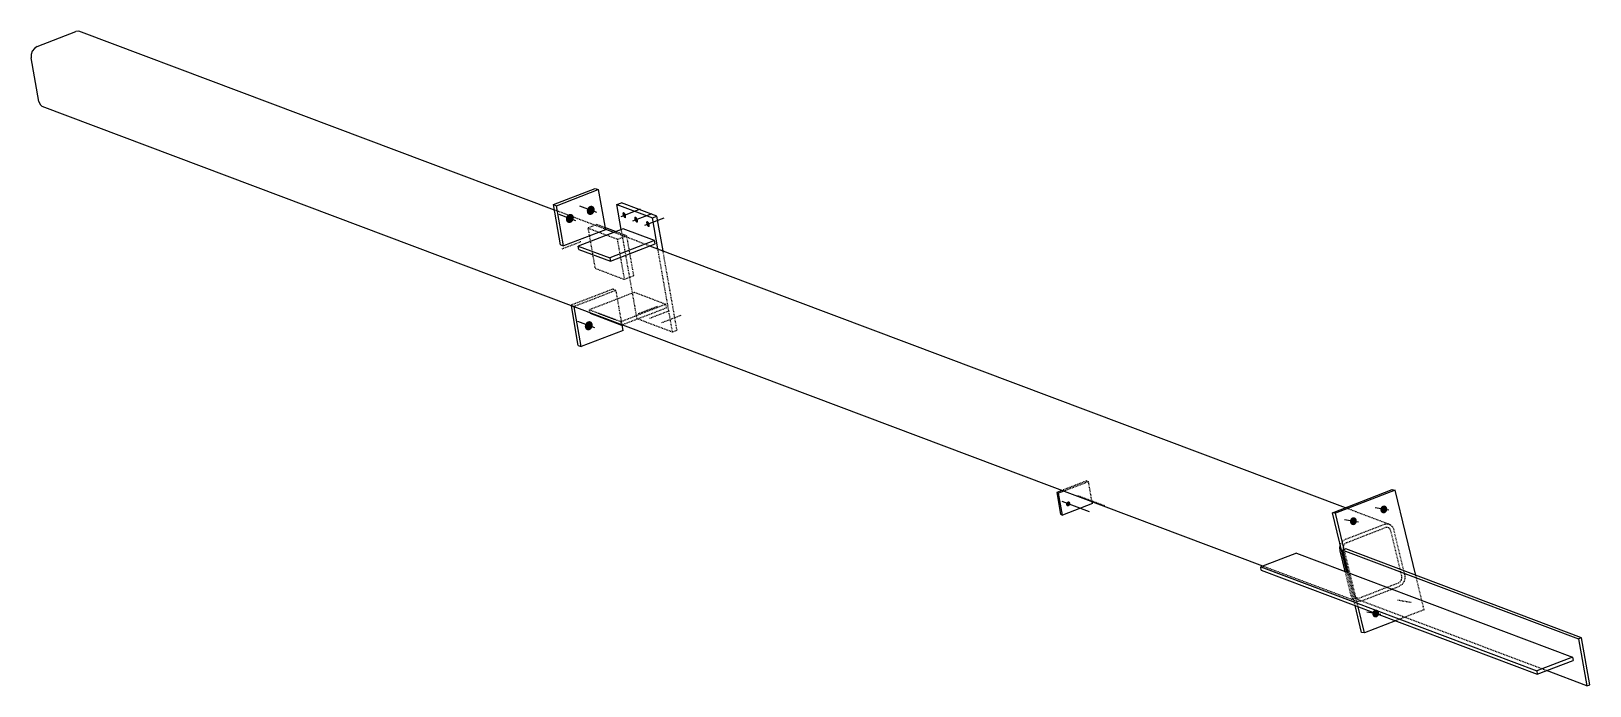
# Model space of a CAD drawing. Header units: millimetres. Extents: x 12 to 53661, y 7 to 1833.
# Drawn here: x 34361 to 38661, y 26 to 1833 of the extents above; entities that cross this region are included whole.
import ezdxf

# ---------------------------------------------------------------- set-up
doc = ezdxf.new("R2010")
doc.units = ezdxf.units.MM
doc.linetypes.add('DXK_LINE_DOT2', pattern=[3.9198, 1.9599, -1.9599])
doc.layers.add('STÅL', color=7, linetype='Continuous')

msp = doc.modelspace()

# ---------------------------------------------------------------- hatches: boundary and pattern name
at = {"layer": 'STÅL', "linetype": 'Continuous'}
for points in [[(35895, 1342.5), (35896.1, 1345), (35897.7, 1347.2), (35899.5, 1349), (35901.6, 1350.3), (35903.9, 1351.2), (35906.2, 1351.5), (35908.4, 1351.3), (35910.4, 1350.5), (35912.3, 1349.2), (35913.8, 1347.5), (35914.9, 1345.4), (35915.6, 1342.9), (35915.8, 1340.3), (35915.5, 1337.7), (35914.8, 1335.1), (35913.6, 1332.6), (35912, 1330.5), (35910.2, 1328.6), (35908.1, 1327.3), (35905.8, 1326.4), (35903.6, 1326.1), (35901.3, 1326.3), (35899.3, 1327.1), (35897.4, 1328.4), (35895.9, 1330.1), (35894.8, 1332.3), (35894.2, 1334.7), (35893.9, 1337.3), (35894.2, 1339.9)], [(36001.4, 1327.1), (36002, 1325.3), (36002.4, 1323.5), (36002.5, 1321.9), (36002.5, 1320.3), (36002.2, 1319.1), (36001.8, 1318), (36001.1, 1317.4), (36000.3, 1317.1), (35999.3, 1317.1), (35998.3, 1317.5), (35997.2, 1318.3), (35996.2, 1319.4), (35995.2, 1320.8), (35994.3, 1322.3), (35993.5, 1324), (35992.9, 1325.8), (35992.5, 1327.6), (35992.3, 1329.3), (35992.4, 1330.8), (35992.7, 1332.1), (35993.1, 1333.1), (35993.8, 1333.7), (35994.6, 1334.1), (35995.6, 1334), (35996.6, 1333.6), (35997.7, 1332.8), (35998.7, 1331.7), (35999.7, 1330.4), (36000.6, 1328.8)], [(35837.3, 1320.2), (35838.5, 1322.7), (35840.1, 1324.8), (35841.9, 1326.7), (35844, 1328), (35846.3, 1328.9), (35848.5, 1329.2), (35850.8, 1329), (35852.8, 1328.2), (35854.6, 1326.9), (35856.2, 1325.2), (35857.3, 1323), (35857.9, 1320.6), (35858.1, 1318), (35857.9, 1315.4), (35857.1, 1312.8), (35856, 1310.3), (35854.4, 1308.1), (35852.5, 1306.3), (35850.5, 1305), (35848.2, 1304.1), (35845.9, 1303.8), (35843.7, 1304), (35841.6, 1304.8), (35839.8, 1306.1), (35838.3, 1307.8), (35837.2, 1309.9), (35836.5, 1312.4), (35836.3, 1315), (35836.6, 1317.6)], [(36034, 1314.8), (36034.6, 1313), (36035, 1311.2), (36035.2, 1309.6), (36035.1, 1308.1), (36034.9, 1306.8), (36034.4, 1305.8), (36033.7, 1305.1), (36032.9, 1304.8), (36031.9, 1304.8), (36030.9, 1305.2), (36029.8, 1306), (36028.8, 1307.1), (36027.8, 1308.5), (36026.9, 1310), (36026.1, 1311.7), (36025.5, 1313.5), (36025.1, 1315.3), (36025, 1317), (36025, 1318.5), (36025.3, 1319.8), (36025.8, 1320.8), (36026.4, 1321.5), (36027.3, 1321.8), (36028.2, 1321.7), (36029.2, 1321.3), (36030.3, 1320.5), (36031.4, 1319.4), (36032.4, 1318.1), (36033.3, 1316.5)], [(36066.6, 1302.5), (36067.2, 1300.7), (36067.6, 1299), (36067.8, 1297.3), (36067.8, 1295.8), (36067.5, 1294.5), (36067, 1293.5), (36066.3, 1292.8), (36065.5, 1292.5), (36064.6, 1292.5), (36063.5, 1292.9), (36062.5, 1293.7), (36061.4, 1294.8), (36060.4, 1296.2), (36059.5, 1297.7), (36058.8, 1299.4), (36058.2, 1301.2), (36057.8, 1303), (36057.6, 1304.7), (36057.6, 1306.2), (36057.9, 1307.5), (36058.4, 1308.5), (36059.1, 1309.2), (36059.9, 1309.5), (36060.8, 1309.4), (36061.9, 1309), (36062.9, 1308.2), (36064, 1307.1), (36065, 1305.8), (36065.9, 1304.2)], [(35889.5, 1024.1), (35890.7, 1026.5), (35892.3, 1028.7), (35894.1, 1030.5), (35896.2, 1031.9), (35898.5, 1032.8), (35900.7, 1033.1), (35903, 1032.8), (35905, 1032.1), (35906.9, 1030.8), (35908.4, 1029), (35909.5, 1026.9), (35910.2, 1024.5), (35910.4, 1021.9), (35910.1, 1019.2), (35909.3, 1016.6), (35908.2, 1014.2), (35906.6, 1012), (35904.8, 1010.2), (35902.7, 1008.8), (35900.4, 1008), (35898.1, 1007.6), (35895.9, 1007.9), (35893.9, 1008.6), (35892, 1009.9), (35890.5, 1011.7), (35889.4, 1013.8), (35888.7, 1016.2), (35888.5, 1018.8), (35888.8, 1021.5)], [(37216.5, 530.6), (37217.1, 531.9), (37218, 533.1), (37219, 534.1), (37220.1, 534.8), (37221.3, 535.3), (37222.5, 535.5), (37223.7, 535.3), (37224.8, 534.9), (37225.8, 534.2), (37226.6, 533.3), (37227.2, 532.1), (37227.6, 530.8), (37227.7, 529.4), (37227.6, 528), (37227.2, 526.6), (37226.5, 525.3), (37225.7, 524.1), (37224.7, 523.1), (37223.6, 522.4), (37222.4, 521.9), (37221.1, 521.8), (37219.9, 521.9), (37218.8, 522.3), (37217.8, 523), (37217, 523.9), (37216.4, 525.1), (37216.1, 526.4), (37216, 527.8), (37216.1, 529.2)], [(38083.3, 514.9), (38083.9, 517.1), (38084.8, 519.2), (38086.1, 521), (38087.7, 522.4), (38089.5, 523.5), (38091.4, 524.1), (38093.4, 524.2), (38095.3, 523.9), (38097.1, 523.1), (38098.7, 521.9), (38100, 520.3), (38101, 518.4), (38101.7, 516.2), (38101.9, 514), (38101.7, 511.7), (38101.1, 509.5), (38100.1, 507.4), (38098.8, 505.6), (38097.2, 504.2), (38095.4, 503.1), (38093.5, 502.5), (38091.6, 502.3), (38089.6, 502.7), (38087.8, 503.5), (38086.2, 504.7), (38084.9, 506.3), (38083.9, 508.2), (38083.3, 510.4), (38083.1, 512.6)], [(37999.3, 482.4), (37999.9, 484.6), (38000.9, 486.7), (38002.2, 488.4), (38003.8, 489.9), (38005.5, 491), (38007.5, 491.6), (38009.4, 491.7), (38011.4, 491.4), (38013.2, 490.6), (38014.8, 489.4), (38016.1, 487.8), (38017.1, 485.9), (38017.7, 483.7), (38017.9, 481.5), (38017.7, 479.2), (38017.1, 477), (38016.2, 474.9), (38014.9, 473.1), (38013.3, 471.7), (38011.5, 470.6), (38009.6, 470), (38007.6, 469.8), (38005.7, 470.2), (38003.9, 471), (38002.3, 472.2), (38001, 473.8), (38000, 475.7), (37999.3, 477.8), (37999.1, 480.1)], [(38060.9, 227.6), (38061.5, 229.9), (38062.5, 231.9), (38063.8, 233.7), (38065.4, 235.2), (38067.2, 236.2), (38069.1, 236.8), (38071.1, 237), (38073, 236.6), (38074.8, 235.8), (38076.4, 234.6), (38077.7, 233), (38078.7, 231.1), (38079.3, 229), (38079.5, 226.7), (38079.3, 224.4), (38078.7, 222.2), (38077.8, 220.2), (38076.5, 218.4), (38074.9, 216.9), (38073.1, 215.8), (38071.2, 215.2), (38069.2, 215.1), (38067.3, 215.4), (38065.5, 216.2), (38063.9, 217.5), (38062.6, 219.1), (38061.6, 221), (38061, 223.1), (38060.7, 225.4)]]:
    msp.add_hatch(color=96, dxfattribs=at).paths.add_polyline_path(points)

# ---------------------------------------------------------------- linework, layer by layer
at = {"layer": 'STÅL', "color": 2, "linetype": 'Continuous'}
for p, q in [((34377.8, 1790.7), (34484.8, 1832.1)), ((34493, 1833.4), (34484.8, 1832.1)), ((34500.6, 1831), (34493, 1833.4)), ((35804.7, 1339.7), (34500.6, 1831)), ((34364.5, 1778.3), (34361.3, 1769.1)), ((34361.3, 1769.1), (34361.3, 1759.6)), ((34370.3, 1785.9), (34364.5, 1778.3)), ((34377.8, 1790.7), (34370.3, 1785.9)), ((34382.5, 1639.3), (34361.3, 1759.6)), ((34382.5, 1639.3), (34385.7, 1631)), ((34385.7, 1631), (34391.5, 1625.3)), ((37758.6, 356.8), (34391.5, 1625.3)), ((35802.1, 1354.7), (35917.3, 1399.3)), ((35810.3, 1351.6), (35925.5, 1396.2)), ((35917.3, 1399.3), (35925.5, 1396.2)), ((35925.5, 1396.2), (35945.1, 1285.2)), ((35821.7, 1243.6), (35802.1, 1354.7)), ((35802.1, 1354.7), (35810.3, 1351.6)), ((35829.8, 1240.6), (35810.3, 1351.6)), ((35977, 1354.8), (35989.4, 1359.6)), ((35977, 1354.8), (36074.9, 1318)), ((35989.2, 1286.2), (35977, 1354.8)), ((36087.3, 1322.7), (35989.4, 1359.6)), ((35973.4, 1280.1), (35944, 1291.1)), ((36074.9, 1318), (36087.3, 1322.7)), ((36090.1, 1232.2), (36074.9, 1318)), ((36104.2, 1226.9), (36087.3, 1322.7)), ((35945.1, 1285.2), (35829.8, 1240.6)), ((35993.9, 1288), (35870.4, 1240.2)), ((35968.3, 1278.1), (35944.8, 1286.9)), ((36080.9, 1255.2), (35957.4, 1207.4)), ((36080.9, 1255.2), (35993.9, 1288)), ((36082.6, 1246), (36080.9, 1255.2)), ((35821.7, 1243.6), (35829.8, 1240.6)), ((35870.4, 1240.2), (35957.4, 1207.4)), ((35872.1, 1230.9), (35870.4, 1240.2)), ((35872.1, 1230.9), (35959.1, 1198.2)), ((35957.4, 1207.4), (35959.1, 1198.2)), ((35959.1, 1198.2), (36082.6, 1246)), ((37986.4, 517.8), (36068.2, 1240.4)), ((35870.6, 966), (35851.4, 1075.3)), ((35878.8, 962.9), (35859.5, 1072.2)), ((35903.1, 1055.1), (35902.9, 1055.9)), ((35903.1, 1055.1), (35990.1, 1022.3)), ((35994, 1007.6), (35878.8, 962.9)), ((35990.1, 1022.3), (35989.9, 1023.1)), ((35990.1, 1022.3), (35991, 1022.7)), ((35994, 1007.6), (35991.4, 1022.5)), ((35870.6, 966), (35878.8, 962.9)), ((37204.4, 565.6), (37190.1, 560)), ((37190.1, 560), (37200.7, 499.9)), ((37190.1, 560), (37195.5, 558)), ((37209.9, 563.5), (37195.5, 558)), ((37951.2, 504.3), (38115.9, 568)), ((38123.7, 566.7), (37959, 502.9)), ((38115.9, 568), (38123.7, 566.7)), ((38180.6, 331.4), (38123.7, 566.7)), ((37206.2, 497.8), (37195.5, 558)), ((37288.5, 529.7), (37206.2, 497.8)), ((37288.5, 529.7), (37287.7, 534.2)), ((37200.7, 499.9), (37206.2, 497.8)), ((37990.9, 340.4), (37951.2, 504.3)), ((37959, 502.9), (37951.2, 504.3)), ((37983.3, 402.6), (37959, 502.9)), ((37851.7, 392.9), (37752.9, 354.6)), ((37851.7, 392.9), (38613.1, 106)), ((37971.5, 409), (37973, 414.4)), ((37972.1, 399.3), (37971.5, 409)), ((37985.9, 342.3), (37972.1, 399.3)), ((37987.4, 404.2), (37979.2, 401)), ((37994.1, 339.2), (37979.2, 401)), ((37979.2, 401), (38629.6, 156)), ((38637.9, 159.1), (37987.4, 404.2)), ((37752.9, 354.6), (38514.3, 67.8)), ((37754.5, 345.4), (37752.9, 354.6)), ((37754.5, 345.4), (38515.9, 58.5)), ((38031.1, 174), (38013.3, 247.9)), ((38038.9, 172.7), (38021.5, 244.8)), ((38038.9, 172.7), (38031.1, 174)), ((38124.7, 205.9), (38038.9, 172.7)), ((38637.9, 159.1), (38629.6, 156)), ((38629.6, 156), (38652.5, 26.4)), ((38660.7, 29.6), (38637.9, 159.1)), ((38613.1, 106), (38514.3, 67.8)), ((38515.9, 58.5), (38614.7, 96.8)), ((38613.1, 106), (38614.7, 96.8)), ((38514.3, 67.8), (38515.9, 58.5)), ((38652.5, 26.4), (38541.2, 68.3)), ((38652.5, 26.4), (38660.7, 29.6))]:
    msp.add_line(p, q, dxfattribs=at)
at = {"layer": 'STÅL', "color": 7, "linetype": 'DXK_LINE_DOT2'}
for p, q in [((35944.8, 1286.9), (35804.7, 1339.7)), ((35921.8, 1299.5), (35897.1, 1289.9)), ((35897.1, 1289.9), (35916.7, 1178.9)), ((35897.1, 1289.9), (35978.7, 1259.2)), ((35944, 1291.1), (35921.8, 1299.5)), ((36068.2, 1240.4), (35968.3, 1278.1)), ((36003.4, 1268.8), (35973.4, 1280.1)), ((35978.7, 1259.2), (36003.4, 1268.8)), ((35998.3, 1148.1), (35978.7, 1259.2)), ((36032.5, 1040.2), (35989.2, 1286.2)), ((36003.4, 1268.8), (36023, 1157.7)), ((36130.4, 1003.3), (36090.1, 1232.2)), ((36142.8, 1008.1), (36104.2, 1226.9)), ((35916.7, 1178.9), (35998.3, 1148.1)), ((35966.3, 1121.7), (35851.1, 1077.1)), ((35859.2, 1074), (35974.5, 1118.6)), ((35966.3, 1121.7), (35974.5, 1118.6)), ((35991.4, 1022.5), (35974.5, 1118.6)), ((36023, 1157.7), (35998.3, 1148.1)), ((35851.2, 1076), (35851.1, 1077.1)), ((35851.1, 1077.1), (35859.2, 1074)), ((35851.4, 1075.3), (35851.2, 1076)), ((36024.9, 1112.2), (35901.4, 1064.4)), ((36111.9, 1079.4), (35988.5, 1031.6)), ((36111.9, 1079.4), (36024.9, 1112.2)), ((36113.6, 1070.1), (36111.9, 1079.4)), ((35859.4, 1072.9), (35859.2, 1074)), ((35859.5, 1072.2), (35859.4, 1072.9)), ((35901.4, 1064.4), (35988.5, 1031.6)), ((35902.9, 1055.9), (35901.4, 1064.4)), ((35991, 1022.7), (36113.6, 1070.1)), ((36032.5, 1040.2), (36130.4, 1003.3)), ((35989.9, 1023.1), (35988.5, 1031.6)), ((36130.4, 1003.3), (36142.8, 1008.1)), ((37272.4, 591.9), (37204.4, 565.6)), ((37277.9, 589.9), (37209.9, 563.5)), ((37272.4, 591.9), (37277.9, 589.9)), ((37287.7, 534.2), (37277.9, 589.9)), ((38110.2, 471.2), (37986.4, 517.8)), ((38094, 472.5), (38102.3, 473.8)), ((38102.3, 473.8), (38110.2, 471.2)), ((37979.5, 426.2), (37987, 431.1)), ((37987, 431.1), (38094, 472.5)), ((37989.3, 421.6), (38096.3, 463)), ((38101.3, 463.8), (38096.3, 463)), ((38106, 462.2), (38101.3, 463.8)), ((38109.8, 458.6), (38106, 462.2)), ((38112.1, 453.5), (38109.8, 458.6)), ((38110.2, 471.2), (38116.5, 465.2)), ((38142, 330), (38112.1, 453.5)), ((38116.5, 465.2), (38120.3, 456.7)), ((38150.2, 333.1), (38120.3, 456.7)), ((37973, 414.4), (37974.1, 418.5)), ((37974.1, 418.5), (37979.5, 426.2)), ((37981.5, 414), (37980, 408.3)), ((37980, 408.3), (37980.4, 402.5)), ((38010.3, 279), (37980.4, 402.5)), ((37984.8, 418.7), (37981.5, 414)), ((38021.5, 244.8), (37983.3, 402.6)), ((37989.3, 421.6), (37984.8, 418.7)), ((38012.1, 261.3), (37758.6, 356.8)), ((38002, 275.8), (37985.9, 342.3)), ((38013.3, 247.9), (37990.9, 340.4)), ((38011.4, 267.9), (37994.1, 339.2)), ((38026.1, 269.5), (38133.1, 310.9)), ((38028.4, 260), (38135.4, 301.4)), ((38133.1, 310.9), (38137.5, 313.8)), ((38142.8, 306.3), (38135.4, 301.4)), ((38137.5, 313.8), (38140.8, 318.5)), ((38140.8, 318.5), (38142.3, 324.1)), ((38142.3, 324.1), (38142, 330)), ((38148.2, 314), (38142.8, 306.3)), ((38150.8, 323.4), (38148.2, 314)), ((38150.2, 333.1), (38150.8, 323.4)), ((38203.6, 236.4), (38180.6, 331.4)), ((38005.8, 267.3), (38002, 275.8)), ((38012.1, 261.3), (38005.8, 267.3)), ((38010.3, 279), (38012.5, 273.9)), ((38541.2, 68.3), (38011.4, 267.9)), ((38020, 258.7), (38012.1, 261.3)), ((38012.5, 273.9), (38016.3, 270.3)), ((38016.3, 270.3), (38021.1, 268.7)), ((38028.4, 260), (38020, 258.7)), ((38021.1, 268.7), (38026.1, 269.5)), ((38203.6, 236.4), (38124.7, 205.9))]:
    msp.add_line(p, q, dxfattribs=at)
at = {"layer": 'STÅL', "color": 96, "linetype": 'Continuous'}
for p, q in [((35921.2, 1332.7), (35874.9, 1350.1)), ((35988.4, 1322.1), (36041.9, 1342.8)), ((35863.5, 1310.3), (35817.3, 1327.8)), ((36021, 1309.8), (36074.5, 1330.5)), ((36053.6, 1297.5), (36107.2, 1318.2)), ((35915.8, 1014.2), (35869.5, 1031.6)), ((37280.3, 506.6), (37205.5, 534.8)), ((38106.3, 510.9), (38068.3, 517.5)), ((38022.3, 478.4), (37984.3, 485)), ((38083.9, 223.6), (38046, 230.2))]:
    msp.add_line(p, q, dxfattribs=at)
at = {"layer": 'STÅL', "color": 96, "linetype": 'DXK_LINE_DOT2'}
for p, q in [((35877.9, 1252.2), (35824.4, 1231.5)), ((35973.4, 1036.5), (35927.2, 1053.9)), ((36035.7, 1053.7), (36089.2, 1074.4)), ((36068.3, 1041.4), (36121.8, 1062.1)), ((36101, 1029.1), (36154.5, 1049.8)), ((37323.1, 523.2), (37248.3, 551.3)), ((38167.9, 256.2), (38129.9, 262.8))]:
    msp.add_line(p, q, dxfattribs=at)

doc.saveas('drawing.dxf')
